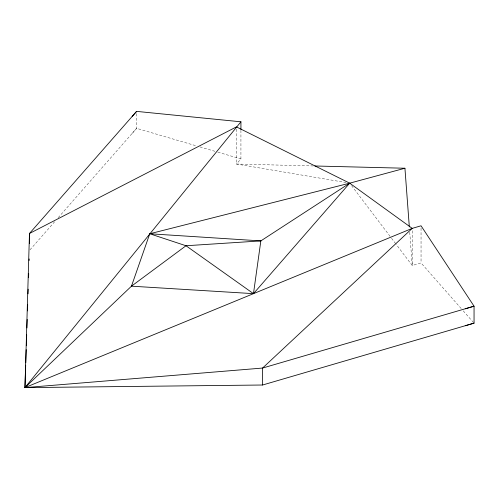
<?xml version="1.0" encoding="UTF-8"?>
<svg xmlns="http://www.w3.org/2000/svg" width="499" height="499" viewBox="0 0 499 499"><rect width="100%" height="100%" fill="white"/><g stroke="black" fill="none" stroke-linecap="round" stroke-linejoin="round"><path stroke-width="0.37" stroke-dasharray="2.5 1.87" d="M29.984 249.843L54.591 221.806M58.177 217.714L136.607 128.337L136.607 111.383M132.129 133.42L136.607 128.337L196.968 146.039M240.93 130.314L240.93 158.938L236.451 164.028L345.876 182.528M461.182 308.532L421.044 262.923L412.23 265.512L396.243 244.46M313.316 165.949L236.451 164.028L236.451 126.889M199.949 146.912L214.851 151.284M217.832 152.158L240.93 158.938M463.24 310.871L473.532 322.566M351.583 185.647L391.073 237.649M391.54 238.273L395.776 243.843M409.735 232.316L412.23 265.512L412.23 229.92M421.044 228.112L421.044 262.923"/><path stroke-width="0.75" d="M25.692 365.143L24.95 387.617L412.23 228.374L421.044 225.791L474.05 306.199L474.05 323.152L262.574 385.01L24.95 387.617L29.472 233.476L136.607 111.383L240.93 121.8L240.93 129.54M25.767 362.817L26.204 349.637M26.328 345.763L26.684 334.91M26.915 327.937L27.196 319.41M27.476 310.883L27.682 304.683M28.044 293.83L28.194 289.183M28.58 277.556L28.705 273.683M29.142 260.503L29.191 258.956M465.236 308.787L474.05 306.199L262.574 368.056L24.95 387.617L240.93 121.8M132.129 116.473L136.607 111.383M24.95 387.617L131.462 286.177L186.008 245.751L260.84 240.905L349.699 183.17L404.932 168.238L409.33 226.908M465.236 325.741L474.05 323.152M314.869 165.986L404.932 168.238M262.574 385.01L262.574 368.056L412.23 228.374L349.699 183.17L236.451 126.889L29.472 233.476L29.472 243.493M260.84 240.905L253.473 293.655L131.462 286.177L149.756 233.769L349.699 183.17L253.473 293.655L186.008 245.751L149.756 233.769L260.84 240.905"/></g></svg>
